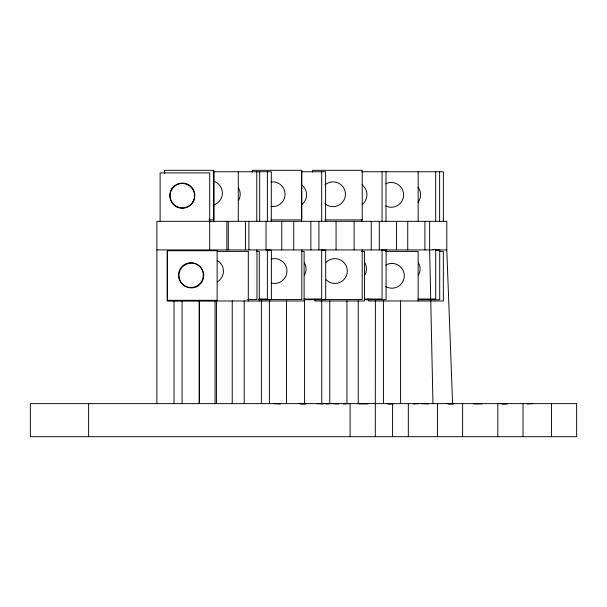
<?xml version="1.0" encoding="UTF-8"?>
<svg xmlns="http://www.w3.org/2000/svg" width="607" height="607" viewBox="0 0 607 607"><rect width="100%" height="100%" fill="white"/><g stroke="black" fill="none" stroke-linecap="round" stroke-linejoin="round"><path stroke-width="0.91" d="M192.927 202.085L194.164 199.088M171.455 189.68L173.42 187.115M300.814 403.959L306.201 403.632M326.005 403.959L331.399 403.632M343.296 403.959L348.684 403.632M359.018 403.959L364.412 403.632M388.139 403.959L393.533 403.632M413.337 403.959L418.724 403.632M448.52 403.959L453.915 403.632M473.718 403.959L479.113 403.632M502.164 403.959L507.551 403.632M527.354 403.959L532.749 403.632M213.019 171.735L271.299 171.735L271.299 221.327M301.095 171.735L325.618 171.735L325.618 221.327M361.666 171.735L443.36 171.735L443.36 221.327M208.99 219.901L213.725 219.901L213.725 170.309L164.459 170.309L164.459 173.116M270.957 219.901L301.838 219.901L301.838 170.309L252.246 170.309L252.246 172.176M324.791 219.901L362.227 219.901L362.227 170.309L312.628 170.309L312.628 172.176M432.897 249.424L435.705 249.424L435.705 299.023L417.927 299.023M156.879 249.932L433.254 249.932M435.963 249.932L446.798 249.932L452.594 403.632M266.701 250.107L271.382 250.107L271.382 299.706L259.212 299.706M321.012 250.107L325.693 250.107L325.693 299.706L304.168 299.706M381.401 250.107L386.075 250.107M435.97 250.107L439.718 250.107L439.718 299.706L418.193 299.706M217.427 251.397L248.301 251.397L248.301 300.989M256.473 251.397L259.28 251.397L259.28 300.989M301.315 251.397L304.122 251.397L304.122 300.989L167.206 300.989L167.206 251.397M361.704 251.397L364.511 251.397L364.511 300.989L314.912 300.989L314.912 299.114M385.399 251.397L418.147 251.397L418.147 300.989M439.597 251.397L443.345 251.397L443.345 300.989L368.555 300.989L368.555 299.114M258.946 299.023L267.368 299.023L267.368 249.424M303.902 299.023L321.68 299.023L321.68 249.424M364.283 299.023L382.069 299.023L382.069 249.424M247.618 299.562L256.973 299.562L256.973 249.963M258.772 299.562L301.823 299.562L301.823 249.963M312.613 299.562L362.204 299.562L362.204 249.963M364.557 299.706L386.075 299.706L386.113 249.424M216.965 300.655L167.373 300.655L167.373 251.055M500.525 403.632L507.103 403.951M475.327 403.632L481.905 403.951M446.889 403.632L453.459 403.951M421.69 403.632L428.261 403.951M386.5 403.632L393.078 403.951M361.309 403.632L367.88 403.951M332.188 403.632L338.767 403.951M316.459 403.632L323.038 403.951M299.175 403.632L305.746 403.951M273.977 403.632L280.555 403.951M432.973 403.632L429.642 249.932L429.642 221.327M551.452 403.632L551.452 436.691M523.014 403.632L523.014 436.691M497.816 403.632L497.816 436.691M462.625 403.632L462.625 436.691M446.798 249.932L446.798 221.327L156.879 221.327L156.879 403.632M439.635 171.735L439.635 221.327M437.427 403.632L437.427 436.691M435.705 171.735L435.705 221.327M424.9 221.327L424.9 249.932M418.17 171.735L418.17 221.327M408.314 403.632L408.314 436.691M407.745 221.327L407.745 249.932M400.574 300.852L400.574 403.632M396.454 221.327L396.454 249.932M392.585 403.632L392.585 436.691M385.999 171.735L385.999 221.327M383.419 300.852L383.419 403.632M382.061 171.735L382.061 221.327M379.307 221.327L379.307 249.932M375.376 300.852L375.301 436.691M371.264 221.327L371.264 249.932M361.855 219.461L361.855 221.327M358.229 300.852L358.229 403.632M354.109 221.327L354.109 249.932M350.102 403.632L350.102 436.691M346.938 300.852L346.938 403.632M336.073 221.327L336.073 249.932M329.783 300.852L329.783 403.632M321.68 171.735L321.68 221.327M321.74 300.852L321.74 403.632M318.918 221.327L318.918 249.932M310.875 221.327L310.875 249.932M304.585 299.904L304.585 403.632M301.467 171.735L301.467 221.327M293.727 221.327L293.727 249.932M286.55 300.852L286.55 403.632M281.762 221.327L281.762 249.932M269.402 300.852L269.402 403.632M267.368 171.735L267.368 221.327M266.033 221.327L266.033 249.932M261.351 300.852L261.351 403.632M259.69 171.735L259.69 221.327M256.791 171.735L256.791 221.327M248.885 221.327L248.885 249.932M245.448 221.327L245.448 249.932M244.204 300.852L244.204 403.632M238.285 171.735L238.285 221.327M232.238 300.852L232.238 403.632M228.293 221.327L228.293 249.932M226.851 221.327L226.851 249.932M216.509 300.852L216.509 403.632M215.083 300.852L215.083 403.632M213.907 171.735L213.907 221.327M209.696 249.932L209.703 172.889L160.111 172.889L160.111 221.547M199.362 300.852L199.362 403.632M199.225 300.852L199.225 403.632M182.07 300.852L182.07 403.632M174.027 300.852L174.027 403.632M164.641 171.735L164.641 173.61M88.63 403.632L88.63 436.691M362.098 184.892A12.398 12.398 0 0 1 362.098 204.567M364.807 262.702A12.398 12.398 0 0 1 364.807 275.1M418.026 187.176A12.398 12.398 0 0 1 418.026 202.275M418.451 262.702A12.398 12.398 0 0 1 418.451 275.1M385.733 183.754A12.398 12.398 0 0 1 403.617 194.87A12.398 12.398 0 0 1 385.733 205.985M385.703 265.069A12.398 12.398 0 0 1 404.3 275.806A12.398 12.398 0 0 1 385.703 286.55M326.156 262.262A12.398 12.398 0 0 1 343.691 262.262A12.398 12.398 0 0 1 343.691 279.797A12.398 12.398 0 0 1 326.156 279.797M324.882 184.93A12.398 12.398 0 0 1 342.014 185.681A12.398 12.398 0 0 1 342.014 202.829A12.398 12.398 0 0 1 324.882 203.573M271.056 181.963A12.398 12.398 0 0 1 285.07 194.255A12.398 12.398 0 0 1 271.056 206.547M301.717 184.892A12.398 12.398 0 0 1 301.717 204.567M304.426 262.702A12.398 12.398 0 0 1 304.426 275.1M271.329 259.06A12.398 12.398 0 0 1 286.936 271.033A12.398 12.398 0 0 1 271.329 283.006M238.566 188.056A12.398 12.398 0 0 1 238.566 200.454M213.201 181.121A12.398 12.398 0 0 1 213.201 205.075M217.253 260.456A12.398 12.398 0 0 1 217.253 281.929M171.705 189.263L170.468 192.252A12.398 12.398 0 0 0 191.213 204.225L193.185 201.661A12.398 12.398 0 0 0 188.64 184.725A12.398 12.398 0 0 0 171.705 189.263M217.131 250.721L167.54 250.721L167.54 300.313L217.131 300.313L217.131 250.721M576.65 403.632L30.35 403.632L30.35 436.691L576.65 436.691L576.65 403.632M199.65 266.367L197.578 264.781A12.398 12.398 0 0 0 182.616 284.288L185.181 286.254A12.398 12.398 0 0 0 200.143 266.754L199.65 266.367M184.687 285.874A12.398 12.398 0 0 0 203.284 275.13A12.398 12.398 0 0 0 184.687 264.394A12.398 12.398 0 0 0 184.687 285.874M174.641 205.72A12.398 12.398 0 0 0 194.483 197.503A12.398 12.398 0 0 0 177.449 184.429A12.398 12.398 0 0 0 174.641 205.72"/></g></svg>
